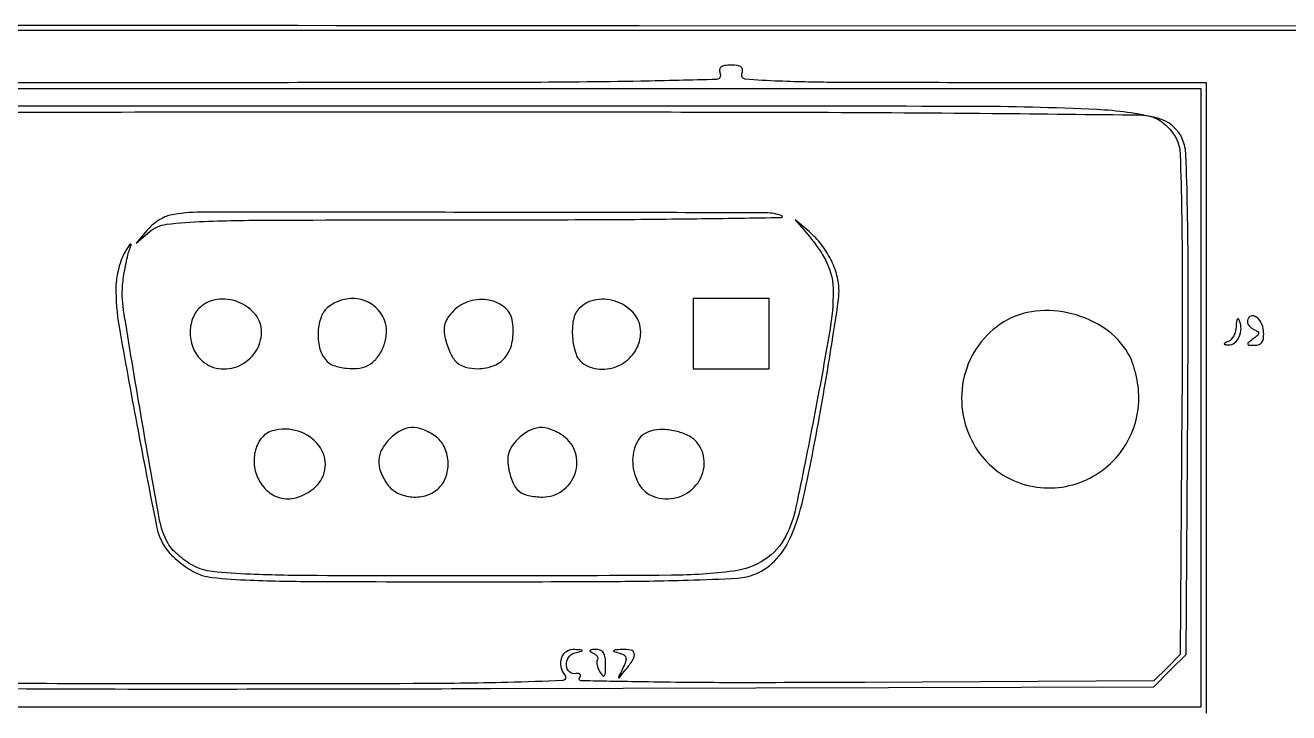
# Model space of a CAD drawing. Extents: x 4 to 1603, y 7 to 792.
# Drawn here: x 698.5 to 915.1, y 674.1 to 791.8 of the extents above; entities that cross this region are included whole.
import ezdxf

# ---------------------------------------------------------------- set-up
doc = ezdxf.new("R2010")
doc.units = 0

msp = doc.modelspace()

# ---------------------------------------------------------------- linework, layer by layer
for points in [[(612, 791), (860.835203, 791, -0.000244), (960.519191, 790.951381, -0.000293), (1054.248474, 790.804972, -0.00025), (1133.208468, 790.595827, -0.001971)], [(675.484361, 776.740701, -0.003824), (701.132758, 776.962716, -0.000252), (775.063731, 777, -0.000513), (829.723836, 776.943876, -0.001894), (864.259272, 776.742143, -0.000612), (889.719655, 776.465827, -0.104238), (892.385358, 775.87028, -0.059375), (893.415192, 775.244344, -0.037133), (894.459387, 774.29285, -0.036899), (895.361799, 773.18559, -0.054392), (895.964079, 772.08672, -0.090841), (896.489699, 769.638871, -0.003076), (896.729063, 759.741672, -0.004578), (896.848783, 746.249142, -0.001579), (896.781668, 726.743382), (896.5, 684.053884), (894.222483, 681.776942), (891.944966, 679.5), (842.419047, 679.25903, -0.001283), (820.332208, 679.208233, -0.003894), (805.311159, 679.329223, -0.001063), (793.791788, 679.53624, -0.580648), (793.520894, 680.033807, 0.090748), (793.664261, 680.400638, 0.229348), (793.592677, 680.670462, 0.19999), (793.322679, 680.806188, 0.071353), (792.88372, 680.774777, -0.242405), (791.791949, 681.06724, -0.19734), (791.265561, 682.174559, -0.15832), (791.625959, 683.529576, -0.187976), (792.692914, 684.299681, 0.001975), (793.895299, 684.616361, 0.327333), (793.975744, 684.716526, 0.405416), (793.900085, 684.801687, 0.002265), (792.718615, 684.883999, 0.153396), (791.312844, 684.540888, 0.165601), (790.407576, 683.463409, 0.148154), (790.292138, 681.954766, 0.119292), (791.010569, 680.487265, -0.619136), (790.609668, 679.579847, -0.005631), (781.156528, 679.250981, -0.005304), (765.023918, 679.042775, -0.000574), (727.771668, 679, -0.001036), (698.489293, 679.060682, -0.003007), (678.240029, 679.266405, -0.001598)], [(901, 674), (901, 728), (901, 782), (860.893011, 782, -0.000957), (837.858817, 782.044109, -0.008524), (827.722732, 782.255762, -0.011372), (821.921367, 782.608165, -0.49975), (821.361626, 783.5, 0.099938), (821.477663, 784.187549, 0.218516), (821.244639, 784.65518, 0.136539), (820.620774, 784.923987, 0.033872), (819.5, 785, 0.033872), (818.379226, 784.923987, 0.136539), (817.755361, 784.65518, 0.218516), (817.522337, 784.187549, 0.099938), (817.638374, 783.5, -0.516902), (817.01047, 782.557623, -0.002708), (804.028419, 782.252764, -0.004068), (782.933967, 782.043326, -0.000448), (734.606989, 782), (651, 782)]]:
    msp.add_lwpolyline(points, format="xyb")
for points in [[(4.463028, 790.750623, 0.090794), (4.267848, 789.688086, 0.000004), (4.202933, 675.011121, 0.000189), (4.180203, 548.51456, 0.000114), (4.244173, 398.5), (4.5, 7.5), (803.751263, 7.249377), (1603.002525, 6.998755), (1602.751263, 399.249377), (1602.5, 791.5), (803.718854, 791.750623, 0.000059), (387.797189, 791.831666, 0.000332), (164.795027, 791.700628, 0.000012), (5.544081, 791.497643, 0.311183)], [(657.305764, 775.587297), (654.5, 773.174593), (654.219231, 730.128818, 0.001814), (654.125033, 697.582294, 0.031225), (654.797095, 686.956386, 0.12057), (656.758001, 681.833587, 0.172431), (660.672499, 679.016844, 0.068129), (664.512493, 678.451453, 0.000805), (690.035526, 678.233746, 0.001844), (724.762487, 678.121554, 0.000537), (778.227424, 678.203483), (891.954847, 678.5), (894.727424, 681.271891), (897.5, 684.043783), (897.781668, 726.738331, 0.001471), (897.856147, 747.119692, 0.005069), (897.731538, 760.337269, 0.004195), (897.472731, 769.592719, 0.089325), (896.890814, 772.263598, 0.240604), (892.595587, 775.924702, 0.046675), (882.184219, 777.395619, 0.011366), (860.158632, 777.931747, 0.000401), (775.105424, 778), (660.111527, 778)], [(832.625037, 755.992846, -0.025959), (834.61417, 753.397937, -0.043845), (835.961866, 751.01366, -0.050906), (836.737679, 748.712051, -0.055906), (837, 746.37328, -0.042619), (836.413615, 739.506419, -0.005098), (833.674808, 724.504087, -0.004072), (830.615126, 709.325309, -0.063668), (828.881127, 704.331717, -0.13439), (825.283905, 700.300452, -0.112411), (819.882273, 698.32153, -0.030208), (809.254942, 697.609597, -0.001623), (775.5, 697.5, -0.000875), (748.62435, 697.547019, -0.008248), (737.090153, 697.777671, -0.016991), (730.554022, 698.239027, -0.099276), (727.279644, 699.26035, -0.030034), (725.96674, 700.084032, -0.025493), (724.68477, 701.102455, -0.026282), (723.611493, 702.153335, -0.063082), (722.968229, 703.059364, -0.077927), (721.464744, 707.366339, -0.0026), (718.303183, 725.235443, -0.002833), (715.356232, 743.015515, -0.069519), (715.257678, 748, -0.011907), (715.471511, 749.48661, -0.009843), (715.768048, 751.059375, -0.009972), (716.097336, 752.491605, -0.026118), (716.407229, 753.5, 0.018984), (716.646459, 754.24067, 0.684988), (716.543363, 754.318086, 0.110069), (716.261007, 754.040807, 0.00624), (715.604505, 753, 0.048008), (715.013912, 751.790719, 0.025776), (714.511896, 750.20625, 0.025425), (714.162864, 748.522927, 0.036113), (714.0386, 747, 0.045055), (714.587509, 740.223756, 0.004044), (717.625589, 723.429442, 0.002384), (721.016302, 705.970228, 0.096157), (722.482257, 702.386735, 0.046991), (723.301378, 701.361176, 0.022942), (724.519387, 700.210322, 0.022529), (725.906113, 699.120389, 0.030251), (727.259418, 698.27081, 0.098861), (730.548388, 697.242478, 0.017316), (737.052076, 696.777841, 0.008304), (748.551635, 696.54685, 0.000869), (775.5, 696.5, 0.001205), (798.861166, 696.55631, 0.005881), (812.084935, 696.775605, 0.007013), (820.585695, 697.135991, 0.085936), (823.741157, 697.867657, 0.112578), (827.344013, 700.458908, 0.084932), (829.915806, 704.619771, 0.04356), (832.079381, 711.686751, 0.008298), (834.666501, 724.894422, 0.002391), (835.940376, 732.225136, 0.003244), (837.015957, 738.857011, 0.002173), (837.857829, 744.429283, 0.036031), (837.995684, 746.29966, 0.066946), (837.641401, 748.964925, 0.050385), (836.580631, 751.728241, 0.048655), (834.936842, 754.324397, 0.05176), (832.852379, 756.495206), (830.5, 758.485692)], [(723.354429, 759.307952, 0.063973), (722.398917, 758.990311, 0.032534), (721.294382, 758.367023, 0.031687), (720.221877, 757.564902, 0.040924), (719.354429, 756.694134), (717.5, 754.5), (719.854988, 756.5, -0.147774), (722.688845, 757.733843, -0.020416), (729.168385, 758.229785, -0.008325), (741.375037, 758.4607, -0.000566), (776.067683, 758.5, 0.001184), (796.603712, 758.548631, 0.002075), (813.601585, 758.699666, 0.00047), (828.161955, 758.903147, 0.820671), (828.212695, 759.179715, 0.094268), (825.468825, 759.706913, 0.000155), (776.471658, 759.782026, 0.000292), (728.565136, 759.812643, 0.048343)], [(728.760284, 743.75, 0.12742), (727.311456, 741.886006, 0.096972), (726.760231, 739.348567, 0.09362), (727.20238, 736.711529, 0.108568), (728.571429, 734.571429, 0.160649), (731.637001, 733.026459, 0.143911), (735.175201, 733.516459, 0.139629), (737.960964, 735.867331, 0.149192), (739, 739.272037, 0.16635), (737.997443, 742.202041, 0.125447), (735.293874, 744.308291, 0.1207), (731.823094, 744.911281, 0.148164)], [(750.524463, 743.641546, 0.146459), (749.260963, 741.974565, 0.073942), (748.70598, 739.372132, 0.071945), (748.928784, 736.632621, 0.117519), (749.955778, 734.553284, 0.134619), (751.353792, 733.575263, 0.060098), (753.562369, 733.074966, 0.059459), (755.874268, 733.112109, 0.113961), (757.600296, 733.765313, 0.09368), (759.049588, 735.186325, 0.072831), (760.037671, 737.165548, 0.073281), (760.412518, 739.332038, 0.097393), (760.076747, 741.298141, 0.121564), (758.511819, 743.559954, 0.121345), (756.07332, 744.835924, 0.11563), (753.223971, 744.865373, 0.103231)], [(771.913342, 742.913342, 0.043497), (770.961482, 741.779714, 0.080368), (770.438336, 740.699834, 0.083675), (770.294096, 739.540461, 0.050723), (770.493736, 738.168936, 0.041821), (771.338454, 735.698746, 0.10248), (772.444706, 734.140427, 0.119321), (773.962393, 733.288126, 0.06865), (776.051016, 733, 0.097267), (778.886405, 733.556848, 0.13572), (780.921504, 735.128614, 0.122174), (781.994917, 737.665889, 0.070498), (782.049329, 741, 0.183207), (780.777631, 743.402445, 0.134551), (778.044051, 744.736654, 0.118246), (774.716718, 744.574061, 0.125953)], [(793.468827, 743.32597, 0.153597), (792.454614, 741.380636, 0.063656), (792.308823, 738.385361, 0.06406), (792.916164, 735.485449, 0.169342), (794.214568, 733.846228, 0.139832), (797.372761, 732.912249, 0.129707), (800.651396, 733.743489, 0.129268), (803.100976, 736.087528, 0.13845), (804, 739.272037, 0.171619), (802.921234, 742.322386, 0.131623), (800.042206, 744.418016, 0.128692), (796.447978, 744.820384, 0.161611)], [(866.24086, 741.005402, 0.099142), (861.942395, 737.03961, 0.097105), (859.463371, 731.696255, 0.095675), (859.165417, 725.744288, 0.093088), (861.094256, 720.046084, 0.170131), (868.341732, 713.667368, 0.165771), (878.073615, 713.12047, 0.162836), (886.236709, 718.648476, 0.164639), (889.384615, 727.949351, 0.031843), (889.254057, 729.997294, 0.026995), (888.863004, 732.130464, 0.02786), (888.270725, 734.108084, 0.046751), (887.532378, 735.675901, 0.110787), (883.592466, 739.869332, 0.087878), (877.902693, 742.414172, 0.087907), (871.686743, 742.849426, 0.11097)], [(906.078947, 740.333333, -0.052386), (905.955917, 739.467174, -0.054028), (905.656003, 738.654962, -0.059791), (905.234573, 738.013284, -0.122283), (904.75, 737.662281, 0.01027), (904.10877, 737.388093, 0.30932), (904.02218, 737.245655, 0.36718), (904.126789, 737.135049, 0.011982), (904.781385, 737.078947, 0.19134), (905.788991, 737.409034, 0.112291), (906.570267, 738.431512, 0.096643), (906.908845, 739.838619, 0.106757), (906.673277, 741.217011, 0.11146), (906.472137, 741.508521, 0.459692), (906.286098, 741.486664, 0.117486), (906.140493, 741.097678, 0.021967)], [(908, 741.083333, 0.116949), (908.092055, 740.695146, 0.063782), (908.367188, 740.286947, 0.058165), (908.77199, 739.921658, 0.058183), (909.25, 739.659464, -0.068328), (909.771084, 739.35979, -0.274217), (909.901057, 739.031686, -0.172412), (909.686265, 738.63811, -0.02856), (909, 738.091444, 0.011332), (908.162057, 737.469882, 0.289798), (908.070114, 737.214662, 0.334153), (908.262532, 737.050123, 0.013419), (909.238798, 737.015313, 0.095617), (910.021937, 737.159316, 0.162869), (910.527816, 737.581455, 0.119249), (910.773511, 738.335185, 0.040098), (910.770691, 739.5, 0.110041), (910.319362, 740.949908, 0.133447), (909.314953, 741.952506, 0.288274), (908.437092, 741.915472, 0.246654)], [(740.889332, 722.356448, 0.149231), (739.094035, 721.209797, 0.108402), (737.971127, 719.105436, 0.096284), (737.756053, 716.496034, 0.092137), (738.525049, 713.951561, 0.110344), (740.352213, 711.769236, 0.133417), (742.816369, 710.76013, 0.124633), (745.583788, 711.106672, 0.089489), (748.25, 712.745241, 0.193477), (749.928398, 716.14141, 0.184639), (748.831769, 719.837887, 0.15553), (745.306411, 722.294725, 0.144026)], [(761, 721, 0.069596), (759.628003, 719.181792, 0.113111), (759.091681, 717.332004, 0.107977), (759.404385, 715.371695, 0.059497), (760.556704, 713.222506, 0.126626), (762.329979, 711.704871, 0.09597), (764.811203, 711.032551, 0.094951), (767.387604, 711.332967, 0.120576), (769.428571, 712.571429, 0.120576), (770.667033, 714.612396, 0.094951), (770.967449, 717.188797, 0.09597), (770.295129, 719.670021, 0.126626), (768.777494, 721.443296, 0.059497), (766.628305, 722.595615, 0.107977), (764.667996, 722.908319, 0.113111), (762.818208, 722.371997, 0.069596)], [(782.895833, 720.895833, 0.045129), (781.910236, 719.714231, 0.081897), (781.373886, 718.579602, 0.079214), (781.220339, 717.306716, 0.039858), (781.410891, 715.695544, 0.05083), (782.113043, 713.41735, 0.122753), (783.165245, 712.018274, 0.120983), (784.761822, 711.264895, 0.048633), (787.178571, 711.015313, 0.159937), (790.590031, 712.113629, 0.153647), (792.753605, 715.036397, 0.157544), (792.82445, 718.613617, 0.16833), (790.777494, 721.443296, 0.060013), (788.608923, 722.603135, 0.110597), (786.640838, 722.902492, 0.113733), (784.770517, 722.332446, 0.065861)], [(805.693213, 722.318679, 0.213744), (803.375815, 720.427238, 0.129066), (802.629586, 716.898415, 0.119239), (803.70228, 713.246139, 0.174717), (806.235455, 711.104558, 0.15656), (810.196171, 710.925076, 0.155712), (813.531539, 713.083035, 0.164333), (814.890006, 716.672068, 0.173821), (813.75, 720.254137, 0.108751), (812.354072, 721.434273, 0.058648), (810.242897, 722.248298, 0.056248), (807.873243, 722.578548, 0.072497)], [(795.756231, 684.335642, -0.060032), (796.204156, 684.089105, -0.089681), (796.514121, 683.768704, -0.117827), (796.640597, 683.427931, -0.170213), (796.572214, 683.116844, 0.142003), (796.467664, 682.741203, 0.051764), (796.531158, 682.187157, 0.046121), (796.731677, 681.560564, 0.040562), (797.05067, 680.952254, 0.054646), (797.492876, 680.397786, 0.463269), (797.771609, 680.419932, 0.143246), (797.94425, 680.909094, 0.01229), (797.984687, 682.25, 0.035834), (797.899464, 683.538029, 0.110009), (797.595872, 684.352377, 0.158658), (797.053255, 684.791281, 0.10299), (796.25, 684.921053, 0.020483), (795.576253, 684.862938, 0.187944), (795.323011, 684.725065, 0.449603), (795.348598, 684.549057, 0.04958)], [(800.246321, 684.311383, -0.060817), (801.091172, 683.976649, -0.206399), (801.448955, 683.520378, -0.149575), (801.422318, 682.838251, -0.028484), (800.941155, 681.677384, 0.000949), (800.213523, 680.163299, 0.416412), (800.248139, 680.066385, 0.345447), (800.360294, 680.092248, 0.000871), (801.444834, 681.44113, 0.027387), (802.702666, 683.20045, 0.193636), (802.890533, 684.213329, 0.306877), (802.310083, 684.783134, 0.058102), (800.75, 684.883999, 0.005805), (799.612454, 684.812102, 0.196116), (799.374261, 684.693483, 0.54276), (799.414421, 684.550107, 0.011854)]]:
    msp.add_lwpolyline(points, format="xyb", close=True)
for points in [[(900, 728), (900, 675), (776, 675), (652, 675), (652, 728), (652, 781), (776, 781), (900, 781)], [(813, 739), (813, 733), (819.5, 733), (826, 733), (826, 739), (826, 745), (819.5, 745), (813, 745)]]:
    msp.add_lwpolyline(points, close=True)

doc.saveas('drawing.dxf')
